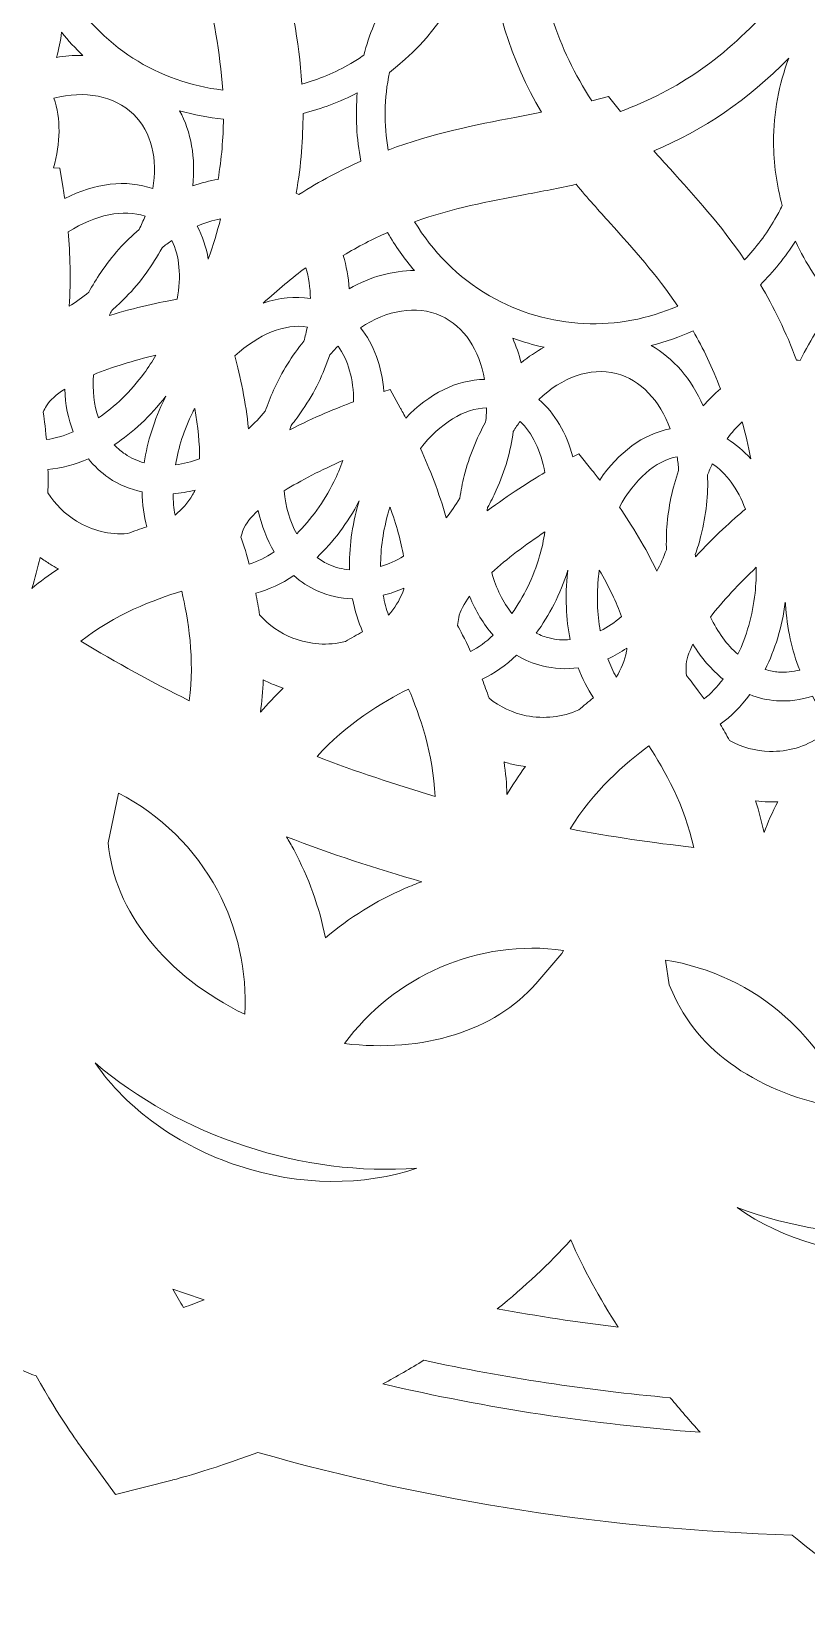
# Model space of a CAD drawing. Header units: millimetres. Extents: x 37 to 1687, y -819 to -120.
# Drawn here: x 558.2 to 612, y -818 to -708 of the extents above; entities that cross this region are included whole.
import ezdxf

# ---------------------------------------------------------------- set-up
doc = ezdxf.new("R2010")
doc.units = ezdxf.units.MM
doc.header["$MEASUREMENT"] = 0
doc.layers.add('Layer 8', color=7, linetype='Continuous')

msp = doc.modelspace()

# ---------------------------------------------------------------- linework, layer by layer
at = {"layer": 'Layer 8', "lineweight": 0}
for points, knots in [([(771.78, -680.86), (771.62, -680.51), (770.14, -677.31), (767.42, -673.13), (767.78, -668.85), (767.96, -664.5), (767.96, -660.21), (767.96, -653.67), (767.54, -647.09), (766.72, -640.66), (769.19, -636.79), (770.55, -633.84), (770.7, -633.51), (770.7, -633.51), (772.41, -629.77), (772.41, -629.77), (772.41, -629.77), (769.52, -626.84), (769.52, -626.84), (769.25, -626.56), (766.8, -624.11), (762.92, -621.18), (761.1, -614.31), (758.77, -607.5), (755.99, -600.94), (754.49, -597.38), (752.79, -593.78), (750.95, -590.22), (751.84, -586.03), (752.09, -583.04), (752.11, -582.7), (752.11, -582.7), (752.42, -578.61), (752.42, -578.61), (752.42, -578.61), (748.71, -576.85), (748.71, -576.85), (748.59, -576.79), (745.67, -575.41), (741.22, -573.98), (735.96, -566.35), (729.96, -559.14), (723.37, -552.55), (721.78, -550.97), (720.13, -549.38), (718.44, -547.84), (717.82, -543.89), (717.09, -541.34), (717.06, -541.23), (717.06, -541.23), (715.95, -537.31), (715.95, -537.31), (715.95, -537.31), (711.87, -536.91), (711.87, -536.91), (711.5, -536.88), (709.52, -536.7), (706.58, -536.7), (706, -536.7), (705.4, -536.71), (704.79, -536.72), (695.53, -530.03), (685.5, -524.38), (674.97, -519.92), (674.33, -519.65), (673.65, -519.37), (672.9, -519.07), (671.18, -516.06), (669.83, -514.2), (669.77, -514.12), (669.77, -514.12), (667.39, -510.84), (667.39, -510.84), (667.39, -510.84), (663.44, -511.83), (663.44, -511.83), (663.34, -511.86), (660.96, -512.46), (657.5, -513.76), (645.48, -510.33), (633, -508.4), (620.38, -508.03), (617.93, -505.97), (616.17, -504.78), (615.97, -504.64), (615.97, -504.64), (612.61, -502.38), (612.61, -502.38), (612.61, -502.38), (609.25, -504.64), (609.25, -504.64), (609.03, -504.79), (607.08, -506.12), (604.42, -508.37), (591.88, -509.28), (579.51, -511.75), (567.65, -515.69), (564.54, -514.55), (562.39, -513.99), (562.15, -513.93), (562.15, -513.93), (558.2, -512.94), (558.2, -512.94), (558.2, -512.94), (555.81, -516.23), (555.81, -516.23), (555.65, -516.45), (554.19, -518.49), (552.38, -521.71), (541.36, -526.75), (530.95, -533.13), (521.42, -540.66), (520.93, -540.65), (520.5, -540.64), (520.09, -540.64), (516.97, -540.64), (514.88, -540.84), (514.79, -540.85), (514.79, -540.85), (510.72, -541.25), (510.72, -541.25), (510.72, -541.25), (509.61, -545.17), (509.61, -545.17), (509.57, -545.3), (508.76, -548.18), (508.12, -552.48), (508.1, -552.5), (508.07, -552.53), (508.05, -552.55), (499.91, -560.7), (492.7, -569.74), (486.62, -579.45), (482.41, -580.82), (479.72, -582.1), (479.6, -582.16), (479.6, -582.16), (475.89, -583.92), (475.89, -583.92), (475.89, -583.92), (476.2, -588.01), (476.2, -588.01), (476.21, -588.15), (476.48, -591.55), (477.52, -596.24), (476.74, -597.92), (476.05, -599.46), (475.43, -600.94), (471.79, -609.54), (468.94, -618.5), (466.96, -627.58), (463.34, -630.35), (461.07, -632.62), (460.82, -632.87), (460.82, -632.87), (457.93, -635.81), (457.93, -635.81), (457.93, -635.81), (459.64, -639.55), (459.64, -639.55), (459.8, -639.91), (461.29, -643.12), (464, -647.28), (463.64, -651.56), (463.46, -655.91), (463.46, -660.21), (463.46, -666.74), (463.88, -673.32), (464.7, -679.76), (462.23, -683.63), (460.87, -686.57), (460.71, -686.9), (460.71, -686.9), (459, -690.64), (459, -690.64), (459, -690.64), (461.9, -693.57), (461.9, -693.57), (462.17, -693.85), (464.6, -696.29), (468.5, -699.23), (470.32, -706.1), (472.65, -712.91), (475.43, -719.47), (476.93, -723.03), (478.63, -726.64), (480.47, -730.19), (479.55, -734.55), (479.31, -737.58), (479.31, -737.71), (479.31, -737.71), (478.99, -741.8), (478.99, -741.8), (478.99, -741.8), (482.7, -743.56), (482.7, -743.56), (482.83, -743.62), (485.74, -745), (490.2, -746.43), (495.46, -754.06), (501.46, -761.27), (508.05, -767.86), (509.63, -769.44), (511.29, -771.03), (512.98, -772.58), (513.58, -776.38), (514.28, -778.9), (514.36, -779.18), (514.36, -779.18), (515.47, -783.1), (515.47, -783.1), (515.47, -783.1), (519.54, -783.5), (519.54, -783.5), (519.76, -783.52), (521.77, -783.71), (524.84, -783.71), (525.42, -783.71), (526.02, -783.7), (526.63, -783.69), (535.89, -790.39), (545.92, -796.04), (556.45, -800.49), (557.08, -800.76), (557.76, -801.04), (558.52, -801.35), (560.18, -804.25), (561.5, -806.08), (561.65, -806.29), (561.65, -806.29), (564.03, -809.57), (564.03, -809.57), (564.03, -809.57), (567.97, -808.58), (567.97, -808.58), (568.08, -808.55), (570.45, -807.95), (573.92, -806.65), (585.93, -810.08), (598.42, -812.01), (611.03, -812.39), (613.48, -814.42), (615.25, -815.63), (615.45, -815.77), (615.45, -815.77), (618.81, -818.03), (618.81, -818.03), (618.81, -818.03), (622.17, -815.77), (622.17, -815.77), (622.39, -815.62), (624.34, -814.29), (627, -812.04), (639.54, -811.13), (651.9, -808.67), (663.76, -804.72), (666.98, -805.9), (669.18, -806.46), (669.27, -806.48), (669.27, -806.48), (673.22, -807.47), (673.22, -807.47), (673.22, -807.47), (675.6, -804.19), (675.6, -804.19), (675.67, -804.1), (677.19, -801.99), (679.05, -798.7), (690.06, -793.65), (700.47, -787.28), (709.99, -779.76), (710.48, -779.77), (710.92, -779.77), (711.33, -779.77), (714.46, -779.77), (716.54, -779.57), (716.63, -779.56), (716.63, -779.56), (720.7, -779.16), (720.7, -779.16), (720.7, -779.16), (721.81, -775.24), (721.81, -775.24), (721.85, -775.12), (722.66, -772.22), (723.3, -767.93), (723.32, -767.91), (723.34, -767.89), (723.37, -767.86), (731.51, -759.72), (738.72, -750.67), (744.8, -740.96), (748.85, -739.64), (751.52, -738.39), (751.82, -738.25), (751.82, -738.25), (755.53, -736.49), (755.53, -736.49), (755.53, -736.49), (755.22, -732.4), (755.22, -732.4), (755.2, -732.26), (754.93, -728.84), (753.9, -724.18), (754.68, -722.49), (755.37, -720.95), (755.99, -719.47), (759.63, -710.87), (762.48, -701.91), (764.46, -692.84), (768.08, -690.05), (770.35, -687.79), (770.6, -687.54), (770.6, -687.54), (773.49, -684.6), (773.49, -684.6), (773.49, -684.6), (771.78, -680.86), (771.78, -680.86)], [0, 0, 0, 0, 1, 1, 1, 2, 2, 2, 3, 3, 3, 4, 4, 4, 5, 5, 5, 6, 6, 6, 7, 7, 7, 8, 8, 8, 9, 9, 9, 10, 10, 10, 11, 11, 11, 12, 12, 12, 13, 13, 13, 14, 14, 14, 15, 15, 15, 16, 16, 16, 17, 17, 17, 18, 18, 18, 19, 19, 19, 20, 20, 20, 21, 21, 21, 22, 22, 22, 23, 23, 23, 24, 24, 24, 25, 25, 25, 26, 26, 26, 27, 27, 27, 28, 28, 28, 29, 29, 29, 30, 30, 30, 31, 31, 31, 32, 32, 32, 33, 33, 33, 34, 34, 34, 35, 35, 35, 36, 36, 36, 37, 37, 37, 38, 38, 38, 39, 39, 39, 40, 40, 40, 41, 41, 41, 42, 42, 42, 43, 43, 43, 44, 44, 44, 45, 45, 45, 46, 46, 46, 47, 47, 47, 48, 48, 48, 49, 49, 49, 50, 50, 50, 51, 51, 51, 52, 52, 52, 53, 53, 53, 54, 54, 54, 55, 55, 55, 56, 56, 56, 57, 57, 57, 58, 58, 58, 59, 59, 59, 60, 60, 60, 61, 61, 61, 62, 62, 62, 63, 63, 63, 64, 64, 64, 65, 65, 65, 66, 66, 66, 67, 67, 67, 68, 68, 68, 69, 69, 69, 70, 70, 70, 71, 71, 71, 72, 72, 72, 73, 73, 73, 74, 74, 74, 75, 75, 75, 76, 76, 76, 77, 77, 77, 78, 78, 78, 79, 79, 79, 80, 80, 80, 81, 81, 81, 82, 82, 82, 83, 83, 83, 84, 84, 84, 85, 85, 85, 86, 86, 86, 87, 87, 87, 88, 88, 88, 89, 89, 89, 90, 90, 90, 91, 91, 91, 92, 92, 92, 93, 93, 93, 94, 94, 94, 95, 95, 95, 96, 96, 96, 97, 97, 97, 98, 98, 98, 99, 99, 99, 100, 100, 100, 101, 101, 101, 102, 102, 102, 103, 103, 103, 104, 104, 104, 105, 105, 105, 106, 106, 106, 106]), ([(566.15, -699.87), (567.25, -700.26), (568.39, -700.65), (569.58, -701.03), (569.79, -702.24), (570.04, -703.42), (570.28, -704.55), (570.79, -706.95), (571.31, -709.4), (571.48, -712.08), (567.06, -711.57), (562.93, -709.06), (560.55, -704.93), (559.23, -702.64), (558.61, -700.14), (558.61, -697.68), (561.34, -698.18), (563.77, -699.03), (566.15, -699.87)], [0, 0, 0, 0, 1, 1, 1, 2, 2, 2, 3, 3, 3, 4, 4, 4, 5, 5, 5, 6, 6, 6, 6]), ([(598.26, -712.53), (598.26, -712.53), (597.11, -712.82), (597.11, -712.82), (594.73, -709.17), (593.49, -705.28), (593.11, -700.28), (593.1, -700.16), (593.1, -700.03), (593.09, -699.91), (596.79, -698.79), (600.92, -699.14), (604.52, -701.22), (606.68, -702.47), (608.4, -704.19), (609.62, -706.18), (606.39, -709.8), (603.12, -712.1), (599.1, -713.56), (599.1, -713.56), (598.26, -712.53), (598.26, -712.53)], [0, 0, 0, 0, 1, 1, 1, 2, 2, 2, 3, 3, 3, 4, 4, 4, 5, 5, 5, 6, 6, 6, 7, 7, 7, 7]), ([(580.37, -710.24), (579.28, -710.87), (578.14, -711.34), (576.98, -711.66), (576.78, -708.59), (576.2, -705.86), (575.65, -703.32), (575.53, -702.78), (575.41, -702.21), (575.29, -701.62), (575.96, -701.72), (576.62, -701.78), (577.27, -701.82), (580.51, -702.01), (583.82, -701.59), (587.33, -700.56), (587.32, -700.58), (587.32, -700.6), (587.31, -700.63), (585.6, -701.92), (584.11, -703.56), (582.97, -705.54), (582.2, -706.86), (581.65, -708.25), (581.28, -709.66), (580.99, -709.86), (580.68, -710.06), (580.37, -710.24)], [0, 0, 0, 0, 1, 1, 1, 2, 2, 2, 3, 3, 3, 4, 4, 4, 5, 5, 5, 6, 6, 6, 7, 7, 7, 8, 8, 8, 9, 9, 9, 9]), ([(583.06, -710.85), (586.11, -708.55), (588.17, -705.33), (589.09, -701.81), (589.32, -701.65), (589.56, -701.5), (589.81, -701.35), (590.26, -706.06), (591.48, -710), (593.62, -713.62), (593.01, -713.74), (592.39, -713.86), (591.77, -713.98), (589.04, -714.5), (586.1, -715.07), (582.97, -716.24), (582.67, -714.47), (582.69, -712.64), (583.06, -710.85)], [0, 0, 0, 0, 1, 1, 1, 2, 2, 2, 3, 3, 3, 4, 4, 4, 5, 5, 5, 6, 6, 6, 6]), ([(559.94, -709.81), (560.11, -709.23), (560.23, -708.65), (560.29, -708.07), (560.76, -708.65), (561.26, -709.18), (561.78, -709.68), (561.74, -709.68), (561.7, -709.67), (561.65, -709.67), (561.1, -709.67), (560.52, -709.72), (559.94, -709.81)], [0, 0, 0, 0, 1, 1, 1, 2, 2, 2, 3, 3, 3, 4, 4, 4, 4]), ([(607.72, -723.86), (606.06, -721.43), (604.26, -719.43), (602.57, -717.58), (602.2, -717.16), (601.81, -716.73), (601.41, -716.29), (604.88, -714.85), (607.92, -712.78), (610.79, -709.87), (610.11, -711.68), (609.73, -713.64), (609.73, -715.68), (609.73, -717.2), (609.95, -718.68), (610.34, -720.09), (610.18, -720.41), (610.02, -720.73), (609.83, -721.05), (609.23, -722.09), (608.52, -723.03), (607.72, -723.86)], [0, 0, 0, 0, 1, 1, 1, 2, 2, 2, 3, 3, 3, 4, 4, 4, 5, 5, 5, 6, 6, 6, 7, 7, 7, 7]), ([(559.76, -712.63), (561.91, -712.11), (563.94, -712.45), (565.28, -713.76), (566.55, -715), (566.98, -716.88), (566.63, -718.92), (564.79, -718.27), (562.62, -718.54), (560.51, -719.6), (560.47, -719.3), (560.43, -719.07), (560.41, -718.92), (560.41, -718.92), (560.18, -717.49), (560.18, -717.49), (560.18, -717.49), (559.73, -717.47), (559.73, -717.47), (560.23, -715.75), (560.25, -714.07), (559.76, -712.63)], [0, 0, 0, 0, 1, 1, 1, 2, 2, 2, 3, 3, 3, 4, 4, 4, 5, 5, 5, 6, 6, 6, 7, 7, 7, 7]), ([(576.77, -719.34), (576.71, -719.3), (576.65, -719.26), (576.59, -719.23), (576.93, -717.26), (577.06, -715.43), (577.06, -713.7), (578.34, -713.38), (579.61, -712.91), (580.83, -712.26), (580.69, -713.86), (580.77, -715.45), (581.08, -717.01), (579.68, -717.63), (578.24, -718.39), (576.77, -719.34)], [0, 0, 0, 0, 1, 1, 1, 2, 2, 2, 3, 3, 3, 4, 4, 4, 5, 5, 5, 5]), ([(571.16, -718.28), (570.58, -718.38), (569.99, -718.53), (569.4, -718.73), (569.61, -716.8), (569.29, -714.99), (568.49, -713.51), (569.48, -713.8), (570.5, -713.99), (571.53, -714.09), (571.52, -715.42), (571.41, -716.81), (571.16, -718.28)], [0, 0, 0, 0, 1, 1, 1, 2, 2, 2, 3, 3, 3, 4, 4, 4, 4]), ([(590.01, -726.36), (587.79, -725.07), (586.03, -723.28), (584.81, -721.22), (587.44, -720.28), (589.98, -719.8), (592.48, -719.33), (593.63, -719.12), (594.81, -718.89), (596.02, -718.62), (596.81, -719.57), (597.61, -720.46), (598.39, -721.32), (599.99, -723.1), (601.62, -724.92), (603.08, -727.08), (599, -728.86), (594.15, -728.75), (590.01, -726.36)], [0, 0, 0, 0, 1, 1, 1, 2, 2, 2, 3, 3, 3, 4, 4, 4, 5, 5, 5, 6, 6, 6, 6]), ([(560.82, -727.09), (560.95, -725.27), (560.88, -723.42), (560.76, -721.92), (562.65, -720.74), (564.6, -720.31), (566.09, -720.84), (565.97, -721.15), (565.83, -721.45), (565.68, -721.76), (564.7, -722.59), (563.8, -723.59), (563.01, -724.75), (563.01, -724.75), (563.01, -724.75), (563.01, -724.75), (562.71, -725.19), (562.44, -725.65), (562.19, -726.1), (561.74, -726.47), (561.28, -726.8), (560.82, -727.09)], [0, 0, 0, 0, 1, 1, 1, 2, 2, 2, 3, 3, 3, 4, 4, 4, 5, 5, 5, 6, 6, 6, 7, 7, 7, 7]), ([(569.7, -721.53), (570.25, -721.3), (570.8, -721.12), (571.34, -721.01), (571.1, -721.92), (570.82, -722.85), (570.48, -723.81), (570.34, -722.98), (570.08, -722.22), (569.7, -721.53)], [0, 0, 0, 0, 1, 1, 1, 2, 2, 2, 3, 3, 3, 3]), ([(563.61, -727.73), (563.66, -727.61), (563.72, -727.49), (563.78, -727.38), (564.11, -727.09), (564.44, -726.78), (564.76, -726.46), (565.79, -725.39), (566.63, -724.23), (567.27, -723.03), (567.49, -722.85), (567.72, -722.68), (567.95, -722.52), (568.49, -723.59), (568.61, -725.03), (568.32, -726.59), (567.17, -726.8), (565.43, -727.17), (563.61, -727.73)], [0, 0, 0, 0, 1, 1, 1, 2, 2, 2, 3, 3, 3, 4, 4, 4, 5, 5, 5, 6, 6, 6, 6]), ([(580.26, -725.87), (580.21, -725.06), (580.07, -724.29), (579.85, -723.57), (580.89, -722.94), (581.92, -722.41), (582.93, -721.97), (583.46, -722.9), (584.09, -723.79), (584.8, -724.61), (583.31, -724.61), (581.76, -725.03), (580.26, -725.87)], [0, 0, 0, 0, 1, 1, 1, 2, 2, 2, 3, 3, 3, 4, 4, 4, 4]), ([(611.33, -730.84), (610.6, -728.87), (609.74, -727.14), (608.82, -725.59), (609.73, -724.7), (610.54, -723.69), (611.25, -722.57), (611.96, -724.13), (612.91, -725.55), (614.06, -726.8), (613.18, -728.01), (612.35, -729.35), (611.57, -730.85), (611.49, -730.84), (611.41, -730.84), (611.33, -730.84)], [0, 0, 0, 0, 1, 1, 1, 2, 2, 2, 3, 3, 3, 4, 4, 4, 5, 5, 5, 5]), ([(577.26, -724.41), (577.46, -725.07), (577.56, -725.79), (577.57, -726.55), (576.51, -726.38), (575.4, -726.49), (574.3, -726.87), (575.3, -725.94), (576.29, -725.12), (577.26, -724.41)], [0, 0, 0, 0, 1, 1, 1, 2, 2, 2, 3, 3, 3, 3]), ([(586.63, -727.75), (588.26, -728.49), (589.3, -730.12), (589.67, -732.17), (587.74, -732.18), (585.8, -733.16), (584.19, -734.85), (584, -734.49), (583.87, -734.24), (583.81, -734.13), (583.81, -734.13), (583.1, -732.86), (583.1, -732.86), (583.1, -732.86), (582.68, -733), (582.68, -733), (582.54, -731.26), (581.98, -729.73), (581.04, -728.58), (582.89, -727.36), (584.92, -726.98), (586.63, -727.75)], [0, 0, 0, 0, 1, 1, 1, 2, 2, 2, 3, 3, 3, 4, 4, 4, 5, 5, 5, 6, 6, 6, 7, 7, 7, 7]), ([(577.36, -728.53), (577.29, -728.85), (577.21, -729.18), (577.12, -729.51), (576.3, -730.49), (575.59, -731.64), (575.01, -732.91), (575.01, -732.91), (575.01, -732.91), (575.01, -732.91), (574.79, -733.4), (574.6, -733.89), (574.44, -734.38), (574.07, -734.82), (573.68, -735.22), (573.27, -735.59), (573.09, -733.78), (572.71, -731.97), (572.33, -730.52), (573.97, -729.04), (575.81, -728.27), (577.36, -728.53)], [0, 0, 0, 0, 1, 1, 1, 2, 2, 2, 3, 3, 3, 4, 4, 4, 5, 5, 5, 6, 6, 6, 7, 7, 7, 7]), ([(591.62, -729.3), (592.34, -729.57), (593.07, -729.78), (593.81, -729.93), (593.26, -730.23), (592.72, -730.59), (592.2, -731.01), (592.05, -730.41), (591.86, -729.84), (591.62, -729.3)], [0, 0, 0, 0, 1, 1, 1, 2, 2, 2, 3, 3, 3, 3]), ([(601.23, -729.81), (602.23, -729.56), (603.21, -729.22), (604.14, -728.79), (604.84, -730.01), (605.49, -731.34), (606.04, -732.83), (605.62, -733.18), (605.22, -733.58), (604.85, -734.01), (604.03, -732.14), (602.77, -730.68), (601.23, -729.81)], [0, 0, 0, 0, 1, 1, 1, 2, 2, 2, 3, 3, 3, 4, 4, 4, 4]), ([(579.49, -729.85), (580.2, -730.8), (580.57, -732.17), (580.57, -733.72), (579.48, -734.13), (577.84, -734.79), (576.14, -735.66), (576.17, -735.56), (576.2, -735.46), (576.23, -735.36), (576.51, -735.02), (576.78, -734.66), (577.03, -734.28), (577.87, -733.06), (578.49, -731.77), (578.91, -730.47), (579.1, -730.26), (579.29, -730.05), (579.49, -729.85)], [0, 0, 0, 0, 1, 1, 1, 2, 2, 2, 3, 3, 3, 4, 4, 4, 5, 5, 5, 6, 6, 6, 6]), ([(562.5, -731.84), (563.78, -731.32), (565.29, -730.85), (566.84, -730.48), (566.59, -730.91), (566.33, -731.33), (566.02, -731.74), (565.09, -733.01), (563.99, -734.06), (562.85, -734.84), (562.55, -733.94), (562.43, -732.92), (562.5, -731.84)], [0, 0, 0, 0, 1, 1, 1, 2, 2, 2, 3, 3, 3, 4, 4, 4, 4]), ([(597.12, -738.46), (597.12, -738.46), (596.21, -737.33), (596.21, -737.33), (596.21, -737.33), (595.8, -737.55), (595.8, -737.55), (595.36, -735.9), (594.55, -734.51), (593.43, -733.55), (595.04, -732.03), (596.97, -731.3), (598.8, -731.76), (600.53, -732.2), (601.84, -733.64), (602.56, -735.6), (600.68, -735.95), (598.95, -737.23), (597.66, -739.15), (597.43, -738.84), (597.24, -738.6), (597.12, -738.46)], [0, 0, 0, 0, 1, 1, 1, 2, 2, 2, 3, 3, 3, 4, 4, 4, 5, 5, 5, 6, 6, 6, 7, 7, 7, 7]), ([(559.24, -734), (559.49, -733.6), (559.93, -733.22), (560.51, -732.85), (560.55, -733.9), (560.75, -734.9), (561.1, -735.81), (560.47, -736.08), (559.84, -736.26), (559.24, -736.34), (559.16, -735.38), (559.05, -734.7), (559.01, -734.45), (559.09, -734.28), (559.16, -734.14), (559.24, -734)], [0, 0, 0, 0, 1, 1, 1, 2, 2, 2, 3, 3, 3, 4, 4, 4, 5, 5, 5, 5]), ([(567.53, -733.34), (567.5, -733.39), (567.48, -733.43), (567.46, -733.48), (566.72, -734.98), (566.25, -736.5), (566.03, -737.96), (565.56, -737.83), (565.11, -737.62), (564.7, -737.34), (564.57, -737.26), (564.45, -737.17), (564.34, -737.07), (564.2, -736.96), (564.07, -736.83), (563.95, -736.7), (565.23, -735.86), (566.46, -734.73), (567.53, -733.34)], [0, 0, 0, 0, 1, 1, 1, 2, 2, 2, 3, 3, 3, 4, 4, 4, 5, 5, 5, 6, 6, 6, 6]), ([(569.88, -737.68), (569.32, -737.89), (568.75, -738.03), (568.2, -738.1), (568.41, -736.9), (568.8, -735.66), (569.4, -734.44), (569.45, -734.35), (569.49, -734.26), (569.54, -734.18), (569.76, -735.45), (569.89, -736.65), (569.88, -737.68)], [0, 0, 0, 0, 1, 1, 1, 2, 2, 2, 3, 3, 3, 4, 4, 4, 4]), ([(585.21, -736.96), (586.57, -735.23), (588.25, -734.16), (589.81, -734.15), (589.8, -734.47), (589.78, -734.8), (589.74, -735.13), (589.11, -736.25), (588.6, -737.5), (588.25, -738.86), (588.25, -738.86), (588.25, -738.86), (588.25, -738.86), (588.12, -739.38), (588.02, -739.89), (587.95, -740.41), (587.66, -740.9), (587.34, -741.36), (587.01, -741.78), (586.52, -740.04), (585.83, -738.33), (585.21, -736.96)], [0, 0, 0, 0, 1, 1, 1, 2, 2, 2, 3, 3, 3, 4, 4, 4, 5, 5, 5, 6, 6, 6, 7, 7, 7, 7]), ([(589.85, -741.3), (589.85, -741.22), (589.86, -741.14), (589.87, -741.06), (590.09, -740.68), (590.29, -740.28), (590.48, -739.86), (591.09, -738.51), (591.48, -737.13), (591.66, -735.78), (591.81, -735.54), (591.97, -735.3), (592.13, -735.08), (592.98, -735.87), (593.58, -737.13), (593.86, -738.63), (592.85, -739.22), (591.36, -740.15), (589.85, -741.3)], [0, 0, 0, 0, 1, 1, 1, 2, 2, 2, 3, 3, 3, 4, 4, 4, 5, 5, 5, 6, 6, 6, 6]), ([(606.5, -736.3), (606.82, -735.86), (607.18, -735.46), (607.56, -735.12), (607.78, -735.93), (607.98, -736.78), (608.15, -737.68), (607.66, -737.12), (607.1, -736.66), (606.5, -736.3)], [0, 0, 0, 0, 1, 1, 1, 2, 2, 2, 3, 3, 3, 3]), ([(559.34, -740.04), (559.36, -739.47), (559.36, -738.92), (559.35, -738.41), (560.27, -738.33), (561.22, -738.08), (562.16, -737.67), (562.56, -738.18), (563.03, -738.63), (563.57, -739), (564.28, -739.48), (565.06, -739.8), (565.89, -739.97), (565.9, -740.83), (566.01, -741.64), (566.21, -742.4), (565.76, -742.55), (565.31, -742.7), (564.88, -742.87), (563.62, -742.96), (562.4, -742.66), (561.33, -742), (560.52, -741.51), (559.84, -740.84), (559.34, -740.04)], [0, 0, 0, 0, 1, 1, 1, 2, 2, 2, 3, 3, 3, 4, 4, 4, 5, 5, 5, 6, 6, 6, 7, 7, 7, 8, 8, 8, 8]), ([(579.83, -737.8), (579.65, -738.29), (579.44, -738.79), (579.2, -739.28), (578.5, -740.69), (577.6, -741.91), (576.62, -742.88), (576.15, -742.03), (575.85, -741.02), (575.74, -739.91), (576.92, -739.17), (578.35, -738.44), (579.83, -737.8)], [0, 0, 0, 0, 1, 1, 1, 2, 2, 2, 3, 3, 3, 4, 4, 4, 4]), ([(602.29, -744), (602.1, -744.51), (601.87, -745.01), (601.63, -745.48), (600.85, -743.84), (599.88, -742.28), (599.03, -741.04), (600.07, -739.12), (601.52, -737.81), (603.04, -737.53), (603.09, -737.84), (603.12, -738.16), (603.14, -738.49), (602.71, -739.7), (602.43, -741.02), (602.32, -742.42), (602.32, -742.42), (602.32, -742.42), (602.32, -742.42), (602.29, -742.95), (602.28, -743.48), (602.29, -744)], [0, 0, 0, 0, 1, 1, 1, 2, 2, 2, 3, 3, 3, 4, 4, 4, 5, 5, 5, 6, 6, 6, 7, 7, 7, 7]), ([(604.69, -743.02), (605.06, -741.58), (605.2, -740.15), (605.15, -738.8), (605.25, -738.53), (605.36, -738.28), (605.48, -738.03), (606.45, -738.65), (607.25, -739.76), (607.78, -741.17), (606.89, -741.92), (605.59, -743.1), (604.31, -744.48), (604.31, -744.42), (604.31, -744.37), (604.3, -744.31), (604.45, -743.89), (604.58, -743.46), (604.69, -743.02)], [0, 0, 0, 0, 1, 1, 1, 2, 2, 2, 3, 3, 3, 4, 4, 4, 5, 5, 5, 6, 6, 6, 6]), ([(569.56, -739.85), (569.51, -739.97), (569.45, -740.09), (569.39, -740.19), (569.07, -740.72), (568.66, -741.19), (568.17, -741.58), (568.08, -741.12), (568.04, -740.62), (568.04, -740.1), (568.54, -740.06), (569.05, -739.98), (569.56, -739.85)], [0, 0, 0, 0, 1, 1, 1, 2, 2, 2, 3, 3, 3, 4, 4, 4, 4]), ([(572.75, -743.11), (572.8, -742.92), (572.85, -742.76), (572.91, -742.61), (573.08, -742.17), (573.45, -741.72), (573.95, -741.26), (574.17, -742.32), (574.55, -743.29), (575.06, -744.14), (574.48, -744.52), (573.9, -744.81), (573.32, -744.99), (573.07, -744.04), (572.84, -743.37), (572.75, -743.11)], [0, 0, 0, 0, 1, 1, 1, 2, 2, 2, 3, 3, 3, 4, 4, 4, 5, 5, 5, 5]), ([(580.29, -745.39), (579.8, -745.34), (579.32, -745.22), (578.86, -745.02), (578.73, -744.95), (578.59, -744.89), (578.46, -744.81), (578.31, -744.72), (578.17, -744.62), (578.03, -744.52), (579.14, -743.47), (580.15, -742.15), (580.96, -740.6), (580.95, -740.65), (580.93, -740.7), (580.91, -740.75), (580.45, -742.35), (580.25, -743.92), (580.29, -745.39)], [0, 0, 0, 0, 1, 1, 1, 2, 2, 2, 3, 3, 3, 4, 4, 4, 5, 5, 5, 6, 6, 6, 6]), ([(583, -741.35), (583.03, -741.24), (583.06, -741.14), (583.1, -741.03), (583.54, -742.25), (583.87, -743.43), (584.04, -744.44), (583.52, -744.75), (582.98, -744.99), (582.45, -745.15), (582.44, -743.94), (582.62, -742.65), (583, -741.35)], [0, 0, 0, 0, 1, 1, 1, 2, 2, 2, 3, 3, 3, 4, 4, 4, 4]), ([(593.49, -744.42), (593.05, -745.93), (592.37, -747.29), (591.57, -748.41), (590.94, -747.64), (590.47, -746.68), (590.16, -745.58), (591.2, -744.63), (592.5, -743.65), (593.86, -742.75), (593.77, -743.3), (593.65, -743.86), (593.49, -744.42)], [0, 0, 0, 0, 1, 1, 1, 2, 2, 2, 3, 3, 3, 4, 4, 4, 4]), ([(558.23, -746.67), (558.45, -745.98), (558.64, -745.26), (558.8, -744.52), (559.03, -744.69), (559.27, -744.85), (559.51, -744.99), (559.69, -745.11), (559.88, -745.21), (560.07, -745.31), (559.42, -745.74), (558.8, -746.2), (558.23, -746.67)], [0, 0, 0, 0, 1, 1, 1, 2, 2, 2, 3, 3, 3, 4, 4, 4, 4]), ([(574.04, -748.51), (573.96, -747.98), (573.88, -747.48), (573.78, -747.01), (574.68, -746.77), (575.57, -746.36), (576.43, -745.79), (576.91, -746.22), (577.45, -746.57), (578.04, -746.84), (578.83, -747.19), (579.65, -747.37), (580.49, -747.4), (580.65, -748.22), (580.89, -748.99), (581.2, -749.68), (580.8, -749.9), (580.4, -750.12), (580.01, -750.36), (578.79, -750.66), (577.53, -750.58), (576.36, -750.12), (575.47, -749.77), (574.67, -749.22), (574.04, -748.51)], [0, 0, 0, 0, 1, 1, 1, 2, 2, 2, 3, 3, 3, 4, 4, 4, 5, 5, 5, 6, 6, 6, 7, 7, 7, 8, 8, 8, 8]), ([(595.61, -750.23), (595.12, -750.27), (594.63, -750.24), (594.15, -750.11), (594, -750.08), (593.86, -750.03), (593.72, -749.98), (593.55, -749.92), (593.4, -749.85), (593.25, -749.78), (594.16, -748.55), (594.92, -747.08), (595.45, -745.41), (595.44, -745.46), (595.43, -745.51), (595.43, -745.56), (595.25, -747.22), (595.32, -748.8), (595.61, -750.23)], [0, 0, 0, 0, 1, 1, 1, 2, 2, 2, 3, 3, 3, 4, 4, 4, 5, 5, 5, 6, 6, 6, 6]), ([(597.58, -745.8), (597.6, -745.67), (597.62, -745.53), (597.63, -745.4), (598.29, -746.54), (598.83, -747.65), (599.17, -748.63), (598.7, -749.03), (598.21, -749.37), (597.7, -749.63), (597.49, -748.44), (597.44, -747.14), (597.58, -745.8)], [0, 0, 0, 0, 1, 1, 1, 2, 2, 2, 3, 3, 3, 4, 4, 4, 4]), ([(608.53, -745.21), (608.54, -745.79), (608.51, -746.39), (608.45, -747), (608.28, -748.56), (607.85, -750.01), (607.26, -751.25), (606.49, -750.6), (605.85, -749.71), (605.35, -748.66), (606.22, -747.54), (607.33, -746.34), (608.53, -745.21)], [0, 0, 0, 0, 1, 1, 1, 2, 2, 2, 3, 3, 3, 4, 4, 4, 4]), ([(561.63, -750.34), (563.94, -748.5), (566.75, -747.43), (568.64, -746.87), (569.08, -748.73), (569.55, -751.61), (569.16, -754.47), (566.61, -753.21), (564.09, -751.82), (561.63, -750.34)], [0, 0, 0, 0, 1, 1, 1, 2, 2, 2, 3, 3, 3, 3]), ([(584.07, -746.65), (584.04, -746.75), (584.02, -746.84), (583.98, -746.93), (583.75, -747.52), (583.42, -748.06), (583, -748.54), (582.84, -748.11), (582.72, -747.64), (582.63, -747.15), (583.11, -747.03), (583.59, -746.86), (584.07, -746.65)], [0, 0, 0, 0, 1, 1, 1, 2, 2, 2, 3, 3, 3, 4, 4, 4, 4]), ([(587.87, -748.7), (587.96, -748.25), (588.23, -747.75), (588.63, -747.22), (589.04, -748.24), (589.59, -749.16), (590.26, -749.92), (589.76, -750.39), (589.24, -750.78), (588.7, -751.06), (588.28, -750.15), (587.94, -749.52), (587.79, -749.26), (587.81, -749.05), (587.84, -748.87), (587.87, -748.7)], [0, 0, 0, 0, 1, 1, 1, 2, 2, 2, 3, 3, 3, 4, 4, 4, 5, 5, 5, 5]), ([(611.55, -752.34), (611.07, -752.46), (610.58, -752.51), (610.08, -752.48), (609.93, -752.47), (609.78, -752.45), (609.64, -752.42), (609.47, -752.39), (609.31, -752.35), (609.15, -752.3), (609.83, -750.94), (610.32, -749.36), (610.55, -747.64), (610.55, -747.69), (610.56, -747.74), (610.56, -747.79), (610.67, -749.44), (611.01, -750.98), (611.55, -752.34)], [0, 0, 0, 0, 1, 1, 1, 2, 2, 2, 3, 3, 3, 4, 4, 4, 5, 5, 5, 6, 6, 6, 6]), ([(589.98, -754.3), (589.82, -753.83), (589.66, -753.39), (589.5, -752.97), (590.34, -752.58), (591.15, -752.01), (591.89, -751.31), (592.44, -751.64), (593.03, -751.89), (593.66, -752.05), (594.49, -752.26), (595.33, -752.3), (596.17, -752.18), (596.45, -752.94), (596.81, -753.64), (597.22, -754.26), (596.88, -754.54), (596.54, -754.82), (596.2, -755.11), (595.06, -755.62), (593.8, -755.75), (592.56, -755.51), (591.62, -755.32), (590.73, -754.9), (589.98, -754.3)], [0, 0, 0, 0, 1, 1, 1, 2, 2, 2, 3, 3, 3, 4, 4, 4, 5, 5, 5, 6, 6, 6, 7, 7, 7, 8, 8, 8, 8]), ([(599.55, -750.82), (599.55, -750.89), (599.54, -750.97), (599.52, -751.04), (599.39, -751.68), (599.15, -752.28), (598.81, -752.83), (598.59, -752.44), (598.4, -752.01), (598.23, -751.56), (598.68, -751.36), (599.12, -751.11), (599.55, -750.82)], [0, 0, 0, 0, 1, 1, 1, 2, 2, 2, 3, 3, 3, 4, 4, 4, 4]), ([(603.68, -752.71), (603.66, -752.49), (603.65, -752.29), (603.66, -752.11), (603.67, -751.66), (603.84, -751.13), (604.13, -750.55), (604.72, -751.51), (605.43, -752.33), (606.23, -752.97), (605.82, -753.51), (605.38, -753.98), (604.91, -754.35), (604.34, -753.53), (603.88, -752.95), (603.68, -752.71)], [0, 0, 0, 0, 1, 1, 1, 2, 2, 2, 3, 3, 3, 4, 4, 4, 5, 5, 5, 5]), ([(575.69, -753.6), (575.12, -754.14), (574.58, -754.7), (574.1, -755.27), (574.2, -754.55), (574.27, -753.8), (574.29, -753.03), (574.55, -753.16), (574.81, -753.28), (575.08, -753.38), (575.28, -753.46), (575.49, -753.53), (575.69, -753.6)], [0, 0, 0, 0, 1, 1, 1, 2, 2, 2, 3, 3, 3, 4, 4, 4, 4]), ([(584.39, -753.66), (585.15, -755.43), (586.12, -758.2), (586.23, -761.11), (583.47, -760.3), (580.72, -759.38), (578.04, -758.35), (580, -756.11), (582.61, -754.55), (584.39, -753.66)], [0, 0, 0, 0, 1, 1, 1, 2, 2, 2, 3, 3, 3, 3]), ([(609.46, -757.99), (608.49, -757.97), (607.53, -757.71), (606.68, -757.24), (606.46, -756.84), (606.24, -756.46), (606.03, -756.1), (606.78, -755.57), (607.47, -754.87), (608.08, -754.05), (608.67, -754.28), (609.29, -754.43), (609.94, -754.47), (610.79, -754.54), (611.63, -754.42), (612.43, -754.16), (612.83, -754.85), (613.29, -755.47), (613.8, -756), (613.52, -756.32), (613.24, -756.64), (612.97, -756.97), (611.93, -757.67), (610.72, -758.02), (609.46, -757.99)], [0, 0, 0, 0, 1, 1, 1, 2, 2, 2, 3, 3, 3, 4, 4, 4, 5, 5, 5, 6, 6, 6, 7, 7, 7, 8, 8, 8, 8]), ([(595.61, -763.37), (597.15, -760.8), (599.47, -758.8), (601.07, -757.61), (602.14, -759.22), (603.58, -761.8), (604.19, -764.65), (601.32, -764.34), (598.44, -763.91), (595.61, -763.37)], [0, 0, 0, 0, 1, 1, 1, 2, 2, 2, 3, 3, 3, 3]), ([(592.51, -759.04), (592.03, -759.68), (591.6, -760.33), (591.22, -760.98), (591.2, -760.24), (591.13, -759.49), (591.02, -758.72), (591.3, -758.81), (591.59, -758.88), (591.88, -758.94), (592.09, -758.98), (592.3, -759.01), (592.51, -759.04)], [0, 0, 0, 0, 1, 1, 1, 2, 2, 2, 3, 3, 3, 4, 4, 4, 4]), ([(571.12, -767.63), (572.52, -770.25), (573.18, -773.27), (573.02, -776.24), (567.58, -773.62), (563.9, -769.04), (563.54, -764.35), (563.54, -764.35), (563.53, -764.33), (563.53, -764.33), (563.53, -764.33), (564.25, -760.88), (564.25, -760.88), (567.16, -762.38), (569.57, -764.75), (571.12, -767.63)], [0, 0, 0, 0, 1, 1, 1, 2, 2, 2, 3, 3, 3, 4, 4, 4, 5, 5, 5, 5]), ([(610.02, -761.49), (609.65, -762.2), (609.34, -762.91), (609.07, -763.63), (608.92, -762.9), (608.72, -762.17), (608.48, -761.43), (608.78, -761.46), (609.08, -761.49), (609.38, -761.49), (609.59, -761.5), (609.8, -761.5), (610.02, -761.49)], [0, 0, 0, 0, 1, 1, 1, 2, 2, 2, 3, 3, 3, 4, 4, 4, 4]), ([(585.3, -767.04), (584.91, -767.18), (584.53, -767.33), (584.16, -767.49), (582.13, -768.37), (580.27, -769.53), (578.62, -770.93), (578.19, -768.8), (577.45, -766.74), (576.41, -764.8), (576.25, -764.5), (576.08, -764.21), (575.91, -763.92), (578.98, -765.09), (582.12, -766.14), (585.3, -767.04)], [0, 0, 0, 0, 1, 1, 1, 2, 2, 2, 3, 3, 3, 4, 4, 4, 5, 5, 5, 5]), ([(586.55, -773), (589.28, -771.81), (592.23, -771.4), (595.15, -771.8), (595.15, -771.8), (595.04, -772.02), (595.04, -772.02), (595.04, -772.02), (593.23, -774.12), (593.23, -774.12), (590.4, -777.38), (585.39, -778.93), (579.93, -778.27), (581.63, -775.98), (583.94, -774.13), (586.55, -773)], [0, 0, 0, 0, 1, 1, 1, 2, 2, 2, 3, 3, 3, 4, 4, 4, 5, 5, 5, 5]), ([(602.86, -775.01), (602.86, -775.01), (602.49, -774.2), (602.49, -774.2), (602.49, -774.2), (602.24, -772.48), (602.24, -772.48), (605.31, -772.96), (608.24, -774.34), (610.55, -776.41), (610.55, -776.41), (610.55, -776.41), (610.55, -776.41), (612.52, -778.17), (614.03, -780.37), (614.94, -782.83), (609.28, -782.03), (604.71, -779.1), (602.86, -775.01)], [0, 0, 0, 0, 1, 1, 1, 2, 2, 2, 3, 3, 3, 4, 4, 4, 5, 5, 5, 6, 6, 6, 6]), ([(572.61, -786.77), (568.39, -785.39), (564.82, -782.82), (562.63, -779.62), (565.57, -782.13), (569.12, -784.11), (573.06, -785.4), (577, -786.7), (581.05, -787.21), (584.96, -786.92), (581.3, -788.19), (576.82, -788.16), (572.61, -786.77)], [0, 0, 0, 0, 1, 1, 1, 2, 2, 2, 3, 3, 3, 4, 4, 4, 4]), ([(619.06, -792.98), (614.62, -793.12), (610.35, -791.9), (607.21, -789.66), (610.85, -791.02), (614.87, -791.67), (619.01, -791.53), (623.17, -791.4), (627.16, -790.5), (630.73, -788.89), (627.74, -791.35), (623.57, -792.84), (619.06, -792.98)], [0, 0, 0, 0, 1, 1, 1, 2, 2, 2, 3, 3, 3, 4, 4, 4, 4]), ([(595.65, -791.9), (596.52, -793.9), (597.63, -795.93), (598.95, -797.96), (596.14, -797.62), (593.32, -797.19), (590.55, -796.69), (592.45, -795.16), (594.16, -793.56), (595.65, -791.9)], [0, 0, 0, 0, 1, 1, 1, 2, 2, 2, 3, 3, 3, 3]), ([(568.76, -796.6), (568.51, -796.18), (568.26, -795.76), (568.02, -795.33), (568.74, -795.58), (569.47, -795.83), (570.19, -796.07), (569.71, -796.26), (569.23, -796.43), (568.76, -796.6)], [0, 0, 0, 0, 1, 1, 1, 2, 2, 2, 3, 3, 3, 3]), ([(582.61, -801.9), (583.57, -801.38), (584.52, -800.83), (585.44, -800.26), (591.06, -801.47), (596.81, -802.34), (602.56, -802.86), (603.22, -803.67), (603.92, -804.47), (604.64, -805.26), (597.22, -804.71), (589.82, -803.58), (582.61, -801.9)], [0, 0, 0, 0, 1, 1, 1, 2, 2, 2, 3, 3, 3, 4, 4, 4, 4])]:
    msp.add_open_spline(points, degree=3, knots=knots, dxfattribs=at)

doc.saveas('drawing.dxf')
